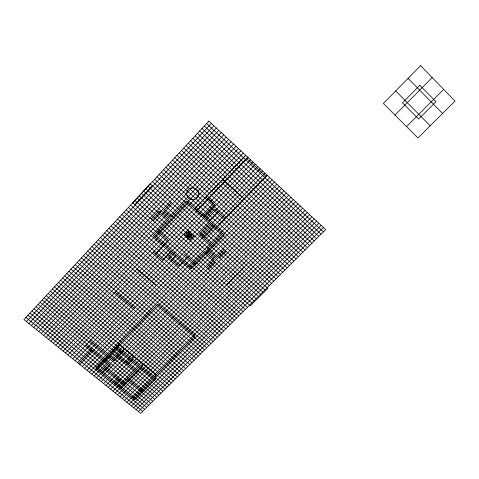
<?xml version="1.0" encoding="UTF-8"?>
<svg xmlns="http://www.w3.org/2000/svg" width="479" height="479" viewBox="0 0 479 479"><rect width="100%" height="100%" fill="white"/><g stroke="black" fill="none" stroke-linecap="round" stroke-linejoin="round"><path stroke-width="0.72" d="M193.947 236.003L187.78 230.561L183.942 234.56L190.109 239.991L193.971 235.77M189.774 232.058L185.936 236.051M133.06 398.145L195.103 336.007L157.663 304.285L95.644 367.962L134.94 399.66L155.316 379.284L156.04 375.009L119.121 344.682L111.038 352.981L109.751 357.029M142.311 363.729L141.413 367.884L121.043 388.451M133.078 356.148L132.066 360.226L127.971 364.387M123.792 348.514L122.66 352.514L114.481 360.879L89.938 340.886M119.121 344.682L117.936 348.64L97.572 369.519L98.997 365.339L107.009 357.112L108.565 358.376M105.679 361.202L107.009 357.112M132.779 202.868L150.077 183.822L267.863 288.358L250.325 305.77L132.725 202.821M134.755 204.593L152.298 185.792M26.429 321.571L211.365 123.39M28.902 323.559L213.85 125.696M31.369 325.54L216.322 128.001M33.835 327.522L218.795 130.3M36.296 329.504L221.268 132.593M38.757 331.474L223.729 134.88M41.206 333.444L226.19 137.168M151.262 219.047L158.914 210.94L168.698 219.556L153.442 235.626L191.48 268.731L224.388 234.938L186.343 200.97L170.895 217.244L163.561 210.778L171.26 202.623M43.655 335.414L228.645 139.449M153.262 220.801L159.818 213.862M46.098 337.378L231.094 141.724M48.541 339.342L233.542 143.999M50.978 341.299L235.985 146.269M53.409 343.251L238.422 148.532M155.43 237.356L188.331 202.743M55.839 345.203L240.859 150.789M58.264 347.149L243.284 153.046M60.683 349.095L245.709 155.304L194.797 208.622L202.108 215.041M155.28 253.792L168.267 240.207L157.783 231.058M196.827 210.329L247.685 157.136M63.102 351.041L248.134 157.549M65.515 352.975L250.547 159.794M67.922 354.909L252.96 162.034M203.312 216.119L214.454 204.515M171.165 251.05L162.519 260.049L153.304 252.086M204.072 216.795L215.215 205.198L207.97 198.677M70.323 356.843L255.367 164.273M187.624 236.225L189.822 233.944M172.811 252.487L168.482 256.983L178.823 265.953L187.493 256.995M188.073 236.62L190.265 234.339M205.719 218.268L214.628 209.006L224.962 218.304M188.151 238.267L191.989 234.279M72.724 358.771L257.774 166.506M171.644 259.726L175.973 255.235M208.874 221.088L217.783 211.85M75.125 360.699L260.169 168.734M210.521 222.555L199.462 234.015L213.329 246.29M77.514 362.621L262.564 170.961M78.712 363.579L91.854 349.975M201.857 236.135L212.916 224.693M79.903 364.537L264.959 173.182M203.809 237.859L214.861 226.435M216.053 227.501L266.899 174.991M82.286 366.453L267.342 175.398M84.669 368.369L269.725 177.613M87.046 370.279L272.102 179.823M189.546 267.043L204.802 251.355L214.275 259.696L206.629 267.516M222.448 233.207L207 249.098L216.472 257.457L224.172 249.583M89.417 372.183L274.479 182.026M91.788 374.087L276.844 184.229M94.153 375.991L279.215 186.427M100.374 371.776L108.482 363.477M112.553 359.31L120.738 350.939M96.513 377.889L281.574 188.624M102.302 373.327L110.41 365.04L85.867 345.12M226.513 284.921L243.937 267.12M98.872 379.781L283.933 190.81M208.551 269.198L215.101 262.504M219.49 258.031L226.094 251.289M101.225 381.673L286.286 193.001M103.572 383.559L288.633 195.181M126.061 362.825L130.156 358.657M105.919 385.445L290.981 197.36M108.26 387.325L293.322 199.533M114.475 383.152L118.523 379.045M110.601 389.205L295.657 201.707M116.379 384.685L120.427 380.589M112.936 391.08L297.992 203.874M119.145 386.918L139.515 366.327M115.265 392.954L300.321 206.036M117.589 394.822L302.644 208.197M394.995 115.056L432.172 77.568M119.912 396.69L304.961 210.353M122.235 398.552L307.279 212.502M124.546 400.414L309.596 214.652M126.863 402.27L311.901 216.795M129.168 404.126L314.206 218.939M406.515 126.558L443.662 89.381M131.474 405.976L316.505 221.076M133.773 407.827L318.804 223.208M136.072 409.671L321.098 225.34M138.365 411.515L323.385 227.465M27.974 315.26L144.688 409.341M25.962 317.421L142.67 411.347M104.422 367.632L125.091 384.362M32.009 310.931L148.735 405.324M29.991 313.098L146.712 407.336M127.252 378.721L143.053 391.547M36.057 306.584L152.795 401.288M34.033 308.763L150.765 403.306M42.152 300.046L158.908 395.223M40.116 302.231L156.867 397.247M38.086 304.41L154.831 399.27M46.229 295.669L162.998 391.157M116.642 355.131L137.311 372.021M44.188 297.854L160.95 393.193M50.319 291.274L167.099 387.086M116.002 347.059L155.316 379.284M48.277 293.471L165.045 389.122M54.426 286.867L171.213 382.996M52.373 289.071L169.153 385.044M58.546 282.448L175.338 378.901M56.486 284.658L173.278 380.949M62.671 278.018L179.481 374.788M60.605 280.233L177.41 376.847M66.815 273.569L183.631 370.662M64.743 275.796L181.553 372.728M70.97 269.108L187.792 366.531M68.892 271.342L185.714 368.596M75.143 264.636L191.971 362.381M73.053 266.875L189.882 364.459M79.322 260.145L196.162 358.22M115.074 292.13L134.318 308.272M77.233 262.39L194.067 360.304M136.874 269.294L156.238 285.604M83.52 255.642L200.36 354.047M81.418 257.894L198.258 356.136M87.729 251.122L204.575 349.862M85.621 253.385L202.467 351.957M91.95 246.595L208.802 345.664M89.836 248.858L206.689 347.766M96.183 242.045L213.041 341.449M94.064 244.32L210.922 343.557M100.434 237.488L217.298 337.228M98.303 239.769L215.167 339.342M104.691 232.914L221.561 332.989M102.56 235.201L219.424 335.114M108.967 228.321L225.843 328.744M106.829 230.621L223.699 330.869M113.26 223.723L230.13 324.481M111.11 226.022L227.986 326.612M117.559 219.101L234.435 320.206M115.409 221.412L232.279 322.343M121.876 214.466L238.752 315.918M119.714 216.789L236.596 318.062M126.205 209.82L243.087 311.613M124.037 212.149L240.919 313.769M130.551 205.156L247.427 307.296M184.349 254.253L195.821 264.27M128.378 207.491L245.254 309.458M134.91 200.479L251.786 302.973M139.281 195.791L256.157 298.633M137.09 198.138L253.972 300.8M143.664 191.079L260.54 294.274M141.473 193.438L258.349 296.453M205.94 196.953L213.251 203.431M148.065 186.361L264.941 289.909M145.861 188.72L262.737 292.094M222.412 179.703L241.889 197.037M152.478 181.619L269.354 285.526M156.908 176.865L273.778 281.131M154.693 179.248L271.563 283.329M161.351 172.099L278.215 276.718M159.124 174.488L275.994 278.928M165.806 167.315L282.67 272.3M163.578 169.71L280.443 274.509M170.279 162.513L287.137 267.863M168.039 164.92L284.903 270.084M174.763 157.699L291.615 263.414M172.518 160.112L289.376 265.641M179.266 152.867L296.112 258.947M177.014 155.286L293.861 261.181M183.78 148.023L300.62 254.469M181.523 150.448L298.363 256.708M186.044 145.592L302.878 252.223M190.582 140.724L307.41 247.727M188.307 143.161L305.141 249.978M195.133 135.838L311.955 243.212M192.857 138.281L309.679 245.47M199.701 130.935L316.511 238.686M197.414 133.39L314.23 240.955M204.282 126.019L321.08 234.147M201.988 128.48L318.792 236.416M246.535 158.339L265.749 176.176M206.581 123.552L323.373 231.872M395.672 90.956L430.202 125.767M408.072 78.352L442.572 113.475M208.88 121.079L23.95 319.583L140.652 413.353L325.672 229.591L208.88 121.079M187.858 232.213L185.666 234.5L190.031 238.344L192.223 236.063L187.858 232.213M420.574 65.647L383.374 103.452L417.928 137.958L455.05 101.087L420.574 65.647M419.855 85.298L402.504 102.823L418.622 119.037L435.95 101.716L419.855 85.298M188.714 198.27A6.143 5.964 9 0 0 198.695 194.803A6.143 5.964 9 0 0 190.528 188.109A6.143 5.964 9 0 0 188.714 198.27"/></g></svg>
